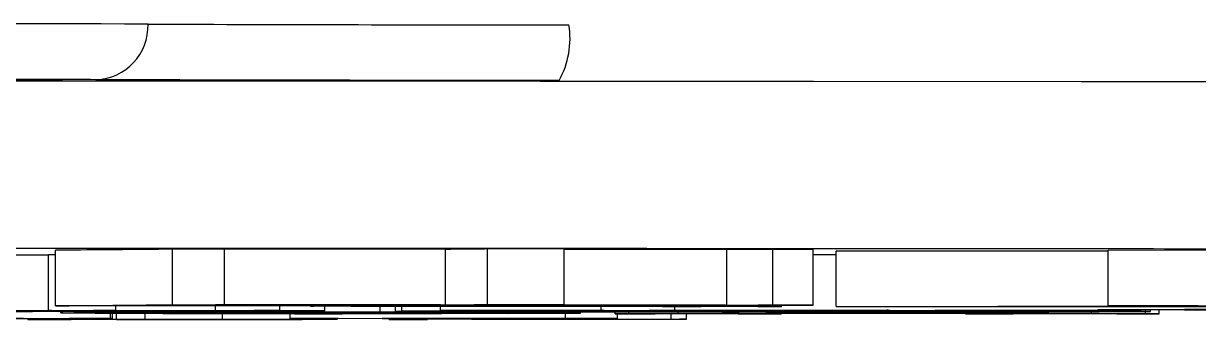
# Model space of a CAD drawing. Header units: millimetres. Extents: x 2278 to 4715, y 679 to 2402.
# Drawn here: x 3346.52 to 3367.66, y 863.59 to 868.92 of the extents above; entities that cross this region are included whole.
import ezdxf

# ---------------------------------------------------------------- set-up
doc = ezdxf.new("R2010")
doc.units = ezdxf.units.MM

msp = doc.modelspace()

# ---------------------------------------------------------------- linework, layer by layer
at = {"color": 7, "linetype": 'Continuous', "lineweight": 25}
for p, q in [((3350.137, 864.855), (3349.196, 864.857)), ((3349.196, 864.857), (3349.196, 863.857)), ((3354.115, 864.853), (3350.137, 864.855)), ((3350.137, 863.855), (3350.137, 864.855)), ((3354.115, 863.853), (3354.115, 864.853)), ((3356.247, 864.858), (3354.868, 864.86)), ((3354.868, 863.86), (3354.868, 864.86)), ((3356.247, 863.858), (3356.247, 864.858)), ((3359.172, 864.85), (3356.247, 864.852)), ((3360, 864.851), (3359.172, 864.85)), ((3359.172, 863.85), (3359.172, 864.85)), ((3360.729, 864.849), (3360, 864.851)), ((3360, 863.851), (3360, 864.851)), ((3360.729, 863.849), (3360.729, 864.849)), ((3346.971, 864.748), (3345.411, 864.748)), ((3347.095, 864.756), (3346.971, 864.756)), ((3346.971, 863.756), (3346.971, 864.756)), ((3347.095, 863.837), (3347.095, 864.837)), ((3361.141, 864.752), (3360.729, 864.752)), ((3361.141, 863.822), (3361.141, 864.822)), ((3370.1, 864.831), (3366.032, 864.837)), ((3366.032, 863.837), (3366.032, 864.837)), ((3348.215, 863.837), (3347.095, 863.837)), ((3348.185, 863.755), (3348.185, 863.837)), ((3348.434, 863.839), (3348.215, 863.837)), ((3352.479, 863.838), (3348.434, 863.839)), ((3349.22, 863.847), (3348.526, 863.84)), ((3348.526, 863.84), (3352.571, 863.838)), ((3349.196, 863.857), (3350.137, 863.855)), ((3353.265, 863.845), (3349.22, 863.847)), ((3349.977, 863.854), (3349.312, 863.848)), ((3349.312, 863.848), (3353.357, 863.846)), ((3349.976, 863.754), (3349.976, 863.839)), ((3354.023, 863.852), (3349.977, 863.854)), ((3350.137, 863.855), (3354.115, 863.853)), ((3351.132, 863.753), (3351.132, 863.838)), ((3351.681, 863.838), (3351.681, 863.83)), ((3351.737, 863.831), (3352.479, 863.838)), ((3351.737, 863.831), (3351.737, 863.838)), ((3351.941, 863.744), (3351.941, 863.838)), ((3352.571, 863.838), (3353.265, 863.845)), ((3352.571, 863.845), (3352.571, 863.838)), ((3353.422, 863.837), (3352.726, 863.831)), ((3358.104, 863.824), (3352.844, 863.827)), ((3352.935, 863.723), (3352.935, 863.827)), ((3353.212, 863.733), (3353.212, 863.827)), ((3353.328, 863.742), (3353.328, 863.827)), ((3353.357, 863.846), (3354.023, 863.852)), ((3353.357, 863.852), (3353.357, 863.846)), ((3353.365, 863.829), (3353.365, 863.837)), ((3353.365, 863.829), (3358.019, 863.826)), ((3357.603, 863.835), (3353.422, 863.837)), ((3354.208, 863.844), (3353.514, 863.838)), ((3353.514, 863.838), (3357.696, 863.836)), ((3354.021, 863.752), (3354.021, 863.826)), ((3358.389, 863.842), (3354.208, 863.844)), ((3354.965, 863.851), (3354.3, 863.845)), ((3354.3, 863.845), (3358.482, 863.843)), ((3354.868, 863.86), (3356.247, 863.858)), ((3359.147, 863.849), (3354.965, 863.851)), ((3355.597, 863.857), (3355.058, 863.852)), ((3355.058, 863.852), (3359.172, 863.85)), ((3356.247, 863.858), (3355.597, 863.857)), ((3356.911, 863.756), (3356.911, 863.825)), ((3357.418, 863.833), (3357.603, 863.835)), ((3357.418, 863.833), (3357.418, 863.835)), ((3358.538, 863.834), (3357.418, 863.833)), ((3357.696, 863.843), (3357.696, 863.836)), ((3357.696, 863.836), (3358.389, 863.842)), ((3358.019, 863.826), (3358.019, 863.834)), ((3358.24, 863.755), (3358.24, 863.834)), ((3358.482, 863.85), (3358.482, 863.843)), ((3358.482, 863.843), (3359.147, 863.849)), ((3359.172, 863.85), (3360, 863.851)), ((3359.586, 863.833), (3359.922, 863.833)), ((3360, 863.851), (3360.729, 863.849)), ((3360.729, 863.849), (3360.012, 863.848)), ((3360.154, 863.826), (3360.154, 863.848)), ((3361.19, 863.821), (3361.141, 863.822)), ((3366.175, 863.836), (3366.032, 863.837)), ((3366.032, 863.837), (3370.1, 863.831)), ((3369.856, 863.83), (3367.652, 863.834)), ((3343.33, 863.745), (3350.323, 863.745)), ((3345.006, 863.748), (3347.029, 863.748)), ((3349.976, 863.748), (3345.122, 863.748)), ((3346.624, 863.744), (3345.237, 863.744)), ((3345.665, 863.608), (3348.087, 863.609)), ((3346.682, 863.73), (3345.989, 863.73)), ((3346.335, 863.741), (3346.624, 863.744)), ((3347.374, 863.591), (3346.522, 863.607)), ((3346.598, 863.59), (3346.598, 863.605)), ((3346.634, 863.589), (3346.598, 863.59)), ((3346.598, 863.59), (3346.958, 863.59)), ((3346.624, 863.741), (3350.207, 863.741)), ((3351.941, 863.591), (3346.634, 863.589)), ((3348.069, 863.74), (3346.682, 863.74)), ((3346.682, 863.74), (3346.682, 863.73)), ((3346.958, 863.59), (3346.958, 863.599)), ((3346.971, 863.756), (3348.185, 863.755)), ((3347.193, 863.708), (3347.193, 863.74)), ((3347.347, 863.607), (3348.198, 863.591)), ((3351.941, 863.744), (3347.722, 863.744)), ((3348.123, 863.608), (3347.763, 863.608)), ((3348.185, 863.755), (3347.78, 863.754)), ((3347.78, 863.754), (3347.78, 863.748)), ((3347.78, 863.748), (3349.976, 863.748)), ((3348.069, 863.73), (3348.069, 863.74)), ((3348.762, 863.731), (3348.069, 863.73)), ((3348.087, 863.609), (3348.087, 863.731)), ((3348.087, 863.609), (3348.123, 863.608)), ((3348.123, 863.608), (3348.123, 863.731)), ((3348.198, 863.591), (3348.198, 863.731)), ((3348.711, 863.591), (3348.711, 863.731)), ((3348.711, 863.591), (3350.102, 863.591)), ((3350.265, 863.74), (3348.762, 863.74)), ((3348.762, 863.74), (3348.762, 863.731)), ((3348.762, 863.73), (3348.762, 863.731)), ((3348.762, 863.73), (3348.762, 863.73)), ((3349.976, 863.748), (3349.976, 863.754)), ((3349.976, 863.754), (3351.132, 863.753)), ((3349.976, 863.746), (3349.976, 863.748)), ((3350.727, 863.747), (3349.976, 863.746)), ((3350.102, 863.591), (3350.102, 863.728)), ((3350.207, 863.741), (3350.207, 863.744)), ((3350.207, 863.741), (3350.612, 863.742)), ((3350.265, 863.731), (3350.265, 863.74)), ((3350.323, 863.745), (3350.323, 863.747)), ((3350.323, 863.745), (3351.016, 863.746)), ((3350.612, 863.742), (3350.612, 863.744)), ((3350.612, 863.742), (3351.421, 863.74)), ((3351.132, 863.753), (3350.67, 863.752)), ((3350.67, 863.752), (3350.672, 863.751)), ((3350.727, 863.747), (3350.727, 863.752)), ((3351.016, 863.746), (3351.016, 863.752)), ((3351.016, 863.746), (3351.941, 863.744)), ((3351.421, 863.74), (3351.016, 863.74)), ((3351.016, 863.74), (3351.016, 863.731)), ((3351.018, 863.73), (3351.018, 863.74)), ((3351.316, 863.61), (3351.316, 863.74)), ((3351.316, 863.61), (3356.272, 863.612)), ((3351.383, 863.609), (3351.316, 863.61)), ((3351.635, 863.609), (3351.383, 863.609)), ((3351.421, 863.74), (3351.421, 863.744)), ((3351.82, 863.724), (3351.82, 863.744)), ((3351.871, 863.695), (3351.871, 863.744)), ((3351.903, 863.595), (3352.172, 863.595)), ((3352.172, 863.595), (3351.941, 863.591)), ((3353.77, 863.593), (3352.181, 863.608)), ((3352.449, 863.706), (3352.449, 863.707)), ((3352.449, 863.707), (3356.542, 863.707)), ((3352.935, 863.706), (3352.449, 863.706)), ((3352.99, 863.609), (3353.679, 863.602)), ((3353.099, 863.592), (3353.099, 863.599)), ((3353.167, 863.591), (3353.099, 863.592)), ((3353.099, 863.592), (3353.402, 863.592)), ((3358.324, 863.593), (3353.167, 863.591)), ((3353.27, 863.733), (3353.212, 863.733)), ((3353.848, 863.741), (3353.328, 863.742)), ((3353.328, 863.742), (3356.969, 863.742)), ((3354.772, 863.61), (3353.356, 863.61)), ((3353.402, 863.592), (3353.402, 863.596)), ((3353.679, 863.602), (3353.679, 863.61)), ((3353.679, 863.602), (3355.145, 863.603)), ((3353.732, 863.723), (3353.732, 863.741)), ((3355.211, 863.602), (3353.745, 863.601)), ((3353.745, 863.601), (3354.579, 863.593)), ((3353.905, 863.698), (3353.905, 863.704)), ((3354.484, 863.728), (3353.964, 863.73)), ((3353.964, 863.73), (3359.396, 863.73)), ((3354.484, 863.751), (3354.021, 863.752)), ((3354.021, 863.752), (3356.969, 863.752)), ((3355.12, 863.752), (3354.484, 863.751)), ((3354.579, 863.593), (3354.579, 863.602)), ((3354.61, 863.724), (3355.248, 863.716)), ((3355.248, 863.716), (3354.762, 863.716)), ((3356.969, 863.752), (3355.12, 863.752)), ((3355.122, 863.593), (3355.122, 863.602)), ((3355.122, 863.593), (3356.436, 863.593)), ((3357.373, 863.741), (3355.235, 863.741)), ((3355.248, 863.741), (3355.248, 863.716)), ((3355.248, 863.704), (3355.248, 863.695)), ((3355.883, 863.605), (3355.818, 863.606)), ((3355.818, 863.606), (3356.12, 863.606)), ((3365.869, 863.729), (3355.871, 863.729)), ((3356.12, 863.606), (3356.775, 863.6)), ((3356.542, 863.706), (3356.138, 863.706)), ((3356.272, 863.612), (3356.272, 863.706)), ((3356.272, 863.612), (3357.205, 863.608)), ((3356.333, 863.735), (3359.396, 863.735)), ((3356.795, 863.734), (3356.333, 863.735)), ((3356.472, 863.6), (3356.428, 863.6)), ((3356.436, 863.593), (3356.436, 863.6)), ((3356.775, 863.6), (3356.472, 863.6)), ((3356.542, 863.707), (3356.542, 863.729)), ((3356.542, 863.707), (3356.542, 863.706)), ((3357.431, 863.734), (3356.795, 863.734)), ((3356.911, 863.756), (3358.24, 863.755)), ((3356.969, 863.742), (3356.969, 863.752)), ((3357.205, 863.608), (3356.975, 863.608)), ((3357.166, 863.695), (3357.166, 863.729)), ((3357.166, 863.694), (3357.166, 863.695)), ((3357.166, 863.695), (3357.408, 863.695)), ((3360.159, 863.694), (3357.166, 863.694)), ((3357.205, 863.608), (3357.205, 863.694)), ((3357.408, 863.695), (3357.408, 863.729)), ((3359.396, 863.734), (3357.431, 863.734)), ((3358.24, 863.755), (3357.778, 863.754)), ((3357.778, 863.754), (3357.778, 863.752)), ((3357.778, 863.752), (3362.112, 863.752)), ((3362.112, 863.752), (3357.778, 863.752)), ((3357.778, 863.752), (3357.778, 863.749)), ((3357.778, 863.749), (3362.112, 863.749)), ((3362.112, 863.748), (3357.778, 863.748)), ((3357.778, 863.748), (3357.778, 863.745)), ((3357.778, 863.745), (3362.112, 863.745)), ((3362.112, 863.744), (3357.778, 863.744)), ((3357.778, 863.744), (3357.778, 863.742)), ((3357.778, 863.742), (3362.112, 863.742)), ((3358.172, 863.598), (3358.172, 863.694)), ((3358.172, 863.598), (3358.447, 863.598)), ((3358.298, 863.697), (3358.298, 863.729)), ((3358.298, 863.697), (3361.451, 863.724)), ((3358.447, 863.598), (3358.324, 863.593)), ((3361.534, 863.741), (3358.414, 863.741)), ((3358.447, 863.598), (3358.447, 863.694)), ((3359.917, 863.705), (3359.188, 863.698)), ((3359.338, 863.74), (3359.338, 863.741)), ((3359.338, 863.74), (3360.667, 863.739)), ((3359.396, 863.73), (3359.396, 863.734)), ((3363.551, 863.705), (3359.917, 863.705)), ((3359.917, 863.695), (3359.917, 863.705)), ((3359.917, 863.695), (3360.159, 863.695)), ((3361.774, 863.721), (3360.078, 863.706)), ((3360.078, 863.706), (3363.471, 863.706)), ((3360.667, 863.739), (3360.147, 863.738)), ((3360.147, 863.738), (3360.147, 863.735)), ((3360.147, 863.735), (3361.708, 863.735)), ((3363.441, 863.734), (3360.147, 863.734)), ((3360.147, 863.734), (3360.147, 863.73)), ((3360.147, 863.73), (3363.788, 863.73)), ((3360.159, 863.695), (3360.159, 863.705)), ((3360.159, 863.695), (3360.159, 863.694)), ((3360.667, 863.739), (3360.667, 863.741)), ((3361.451, 863.724), (3361.451, 863.729)), ((3361.451, 863.724), (3362.661, 863.724)), ((3361.708, 863.735), (3361.708, 863.744)), ((3361.708, 863.735), (3362.401, 863.736)), ((3361.855, 863.721), (3361.774, 863.721)), ((3363.471, 863.706), (3361.855, 863.721)), ((3366.62, 863.741), (3361.881, 863.741)), ((3362.054, 863.756), (3363.384, 863.755)), ((3362.112, 863.749), (3362.112, 863.752)), ((3362.112, 863.745), (3362.112, 863.748)), ((3362.112, 863.742), (3362.112, 863.744)), ((3362.401, 863.736), (3363.441, 863.734)), ((3362.661, 863.724), (3362.661, 863.729)), ((3362.661, 863.724), (3365.733, 863.697)), ((3363.384, 863.755), (3362.921, 863.754)), ((3362.921, 863.754), (3362.921, 863.752)), ((3362.921, 863.752), (3364.251, 863.752)), ((3366.1, 863.752), (3362.921, 863.752)), ((3362.921, 863.752), (3362.921, 863.742)), ((3362.921, 863.742), (3364.308, 863.742)), ((3363.468, 863.695), (3363.468, 863.705)), ((3363.468, 863.694), (3363.468, 863.695)), ((3363.468, 863.695), (3363.791, 863.695)), ((3366.947, 863.694), (3363.468, 863.694)), ((3364.357, 863.697), (3363.551, 863.705)), ((3363.788, 863.73), (3363.788, 863.741)), ((3363.788, 863.73), (3364.655, 863.731)), ((3363.791, 863.695), (3363.791, 863.703)), ((3364.251, 863.752), (3365.002, 863.754)), ((3364.308, 863.742), (3364.308, 863.752)), ((3364.308, 863.742), (3365.291, 863.744)), ((3364.655, 863.731), (3365.869, 863.729)), ((3365.002, 863.754), (3366.1, 863.752)), ((3365.291, 863.744), (3365.291, 863.752)), ((3365.291, 863.744), (3366.62, 863.741)), ((3365.733, 863.697), (3365.733, 863.729)), ((3366.1, 863.752), (3366.1, 863.764)), ((3366.62, 863.741), (3366.62, 863.762)), ((3366.704, 863.695), (3366.704, 863.762)), ((3366.704, 863.695), (3366.947, 863.695)), ((3366.793, 863.736), (3366.793, 863.762)), ((3366.793, 863.736), (3366.793, 863.735)), ((3366.947, 863.695), (3366.947, 863.761)), ((3366.947, 863.695), (3366.947, 863.694))]:
    msp.add_line(p, q, dxfattribs=at)
at = {"color": 7, "linetype": 'Continuous', "lineweight": 25, "flags": 128}
for points in [[(3370.256, 867.87), (3365.552, 867.874), (3360.73, 867.877), (3355.816, 867.879), (3350.833, 867.881), (3345.806, 867.882), (3340.76, 867.882), (3335.72, 867.882), (3330.712, 867.88), (3325.76, 867.878), (3320.889, 867.875)], [(3345.699, 867.914), (3346.525, 867.911), (3347.044, 867.909), (3347.222, 867.906)], [(3347.222, 867.906), (3347.044, 867.903), (3346.525, 867.9), (3345.699, 867.898)], [(3365.845, 863.767), (3366.03, 863.769), (3366.569, 863.772), (3367.408, 863.774), (3368.465, 863.775), (3369.637, 863.775), (3370.809, 863.775), (3371.866, 863.774), (3372.705, 863.772), (3373.243, 863.769), (3373.429, 863.767), (3373.243, 863.764), (3372.705, 863.762), (3371.866, 863.76), (3370.809, 863.759), (3369.637, 863.759), (3368.465, 863.759), (3367.408, 863.76), (3366.569, 863.762), (3366.03, 863.764), (3365.845, 863.767)], [(3366.665, 863.767), (3366.845, 863.769), (3367.361, 863.771), (3368.151, 863.772), (3369.121, 863.773), (3370.153, 863.773), (3371.122, 863.772), (3371.913, 863.771), (3372.429, 863.769), (3372.608, 863.767), (3372.429, 863.765), (3371.913, 863.763), (3371.122, 863.761), (3370.153, 863.761), (3369.121, 863.761), (3368.151, 863.761), (3367.361, 863.763), (3366.845, 863.765), (3366.665, 863.767)]]:
    msp.add_lwpolyline(points, dxfattribs=at)
at = {"color": 7, "linetype": 'Continuous', "lineweight": 25}
for centre, radius, start, end in [((3342.022, -1123.392), 1992.314, 89.806162, 90.193839), ((3347.792, 868.88), 0.971, 272.0036, 1.8174), ((3355.895, 2743.983), 1875.085, 269.782038, 270.013422), ((3354.792, 868.656), 1.561, 330.8519, 8.9032)]:
    msp.add_arc(centre, radius, start, end, dxfattribs=at)
for points, knots in [([(3347.826, 867.91), (3347.562, 867.912), (3347.02, 867.914), (3345.602, 867.917), (3343.886, 867.919), (3342.022, 867.919), (3340.157, 867.919), (3338.441, 867.917), (3337.023, 867.914), (3336.482, 867.912), (3336.218, 867.91)], [0, 0, 0, 0, 0.122089, 0.25, 0.377911, 0.5, 0.622089, 0.75, 0.877911, 1, 1, 1, 1]), ([(3356.155, 867.896), (3355.252, 867.896), (3353.415, 867.897), (3351.002, 867.9), (3349.012, 867.905), (3348.217, 867.909), (3347.826, 867.91)], [0, 0, 0, 0, 0.245796, 0.5, 0.754204, 1, 1, 1, 1]), ([(3273.576, 864.732), (3273.624, 864.736), (3273.73, 864.744), (3274.6, 864.756), (3276.081, 864.77), (3278.256, 864.784), (3281.087, 864.797), (3284.601, 864.81), (3288.755, 864.822), (3293.498, 864.833), (3298.76, 864.843), (3304.452, 864.852), (3310.474, 864.86), (3316.697, 864.866), (3323.063, 864.87), (3329.415, 864.874), (3335.754, 864.875), (3342.022, 864.876), (3348.289, 864.875), (3354.628, 864.874), (3360.98, 864.87), (3367.346, 864.866), (3373.569, 864.86), (3379.592, 864.852), (3385.284, 864.843), (3390.545, 864.833), (3395.288, 864.822), (3399.442, 864.81), (3402.956, 864.797), (3405.787, 864.784), (3407.962, 864.77), (3409.443, 864.756), (3410.315, 864.744), (3410.421, 864.736), (3410.469, 864.732)], [0, 0, 0, 0, 0.023828, 0.053273, 0.084485, 0.115699, 0.147957, 0.180726, 0.213842, 0.247136, 0.28043, 0.313546, 0.346314, 0.378573, 0.409785, 0.440999, 0.470442, 0.499888, 0.529332, 0.558778, 0.58999, 0.621203, 0.653462, 0.68623, 0.719347, 0.752641, 0.785934, 0.819051, 0.851819, 0.884078, 0.915289, 0.946503, 0.975948, 1, 1, 1, 1]), ([(3349.196, 864.857), (3349.065, 864.855), (3348.69, 864.851), (3348.001, 864.845), (3347.397, 864.84), (3347.095, 864.837)], [0, 0, 0, 0, 0.212583, 0.606196, 1, 1, 1, 1]), ([(3354.868, 864.86), (3354.805, 864.86), (3354.68, 864.858), (3354.431, 864.856), (3354.237, 864.854), (3354.115, 864.853)], [0, 0, 0, 0, 0.272745, 0.545491, 1, 1, 1, 1]), ([(3366.032, 864.823), (3365.146, 864.823), (3363.552, 864.822), (3361.882, 864.822), (3361.141, 864.822)], [0, 0, 0, 0, 0.55606, 1, 1, 1, 1]), ([(3347.095, 863.837), (3347.26, 863.838), (3347.731, 863.842), (3348.452, 863.849), (3348.948, 863.854), (3349.196, 863.857)], [0, 0, 0, 0, 0.212581, 0.606192, 1, 1, 1, 1]), ([(3352.844, 863.827), (3352.648, 863.827), (3352.325, 863.827), (3351.945, 863.828), (3351.736, 863.829), (3351.656, 863.83), (3351.706, 863.83), (3351.737, 863.831)], [0, 0, 0, 0, 0.2631806, 0.4361155, 0.6100885, 0.7625762, 1, 1, 1, 1]), ([(3352.726, 863.831), (3352.699, 863.83), (3352.67, 863.83), (3352.712, 863.83), (3352.714, 863.83)], [0, 0, 0, 0, 0.932699, 1, 1, 1, 1]), ([(3352.768, 863.829), (3352.806, 863.829), (3352.895, 863.829), (3353.114, 863.829), (3353.283, 863.829), (3353.365, 863.829)], [0, 0, 0, 0, 0.272877, 0.648333, 1, 1, 1, 1]), ([(3354.115, 863.853), (3354.189, 863.853), (3354.337, 863.855), (3354.591, 863.857), (3354.761, 863.859), (3354.868, 863.86)], [0, 0, 0, 0, 0.2727442, 0.5454921, 1, 1, 1, 1]), ([(3358.019, 863.826), (3358.11, 863.826), (3358.274, 863.826), (3358.502, 863.826), (3358.681, 863.827), (3358.94, 863.828), (3359.155, 863.83), (3359.418, 863.832), (3359.586, 863.833)], [0, 0, 0, 0, 0.07162, 0.129699, 0.187858, 0.251244, 0.523134, 1, 1, 1, 1]), ([(3360.154, 863.826), (3359.99, 863.825), (3359.711, 863.825), (3359.125, 863.824), (3358.594, 863.824), (3358.246, 863.824), (3358.104, 863.824)], [0, 0, 0, 0, 0.312528, 0.530177, 0.809183, 1, 1, 1, 1]), ([(3360.012, 863.848), (3359.864, 863.847), (3359.567, 863.844), (3359.058, 863.839), (3358.732, 863.836), (3358.538, 863.834)], [0, 0, 0, 0, 0.289148, 0.578294, 1, 1, 1, 1]), ([(3359.922, 863.833), (3359.853, 863.832), (3359.719, 863.831), (3359.583, 863.829), (3359.688, 863.827), (3359.946, 863.826), (3360.124, 863.826), (3360.154, 863.826)], [0, 0, 0, 0, 0.2884014, 0.5546776, 0.7569491, 0.9590558, 1, 1, 1, 1]), ([(3361.141, 863.822), (3361.81, 863.822), (3363.063, 863.822), (3364.878, 863.822), (3366.922, 863.824), (3368.578, 863.827), (3369.528, 863.83), (3369.856, 863.83)], [0, 0, 0, 0, 0.198997, 0.37265, 0.545625, 0.843257, 1, 1, 1, 1]), ([(3370.704, 863.829), (3370.281, 863.828), (3369.214, 863.825), (3366.991, 863.822), (3364.051, 863.821), (3362.142, 863.821), (3361.19, 863.821)], [0, 0, 0, 0, 0.185716, 0.467958, 0.734859, 1, 1, 1, 1]), ([(3367.652, 863.834), (3367.515, 863.834), (3367.241, 863.834), (3366.753, 863.835), (3366.387, 863.835), (3366.175, 863.836)], [0, 0, 0, 0, 0.296385, 0.592978, 1, 1, 1, 1]), ([(3346.522, 863.607), (3346.509, 863.607), (3346.49, 863.607), (3346.408, 863.607), (3346.313, 863.608), (3346.175, 863.608), (3346.071, 863.608), (3346.01, 863.608)], [0, 0, 0, 0, 0.282665, 0.424863, 0.567605, 0.744514, 1, 1, 1, 1]), ([(3347.722, 863.744), (3347.599, 863.744), (3347.353, 863.743), (3346.979, 863.742), (3346.764, 863.741), (3346.624, 863.741)], [0, 0, 0, 0, 0.259762, 0.519402, 1, 1, 1, 1]), ([(3346.958, 863.59), (3347.046, 863.59), (3347.171, 863.59), (3347.304, 863.59), (3347.362, 863.591), (3347.385, 863.591), (3347.377, 863.591), (3347.374, 863.591)], [0, 0, 0, 0, 0.36734, 0.515297, 0.663697, 0.845087, 1, 1, 1, 1]), ([(3347.027, 863.749), (3347.027, 863.75), (3347.025, 863.751), (3347.017, 863.753), (3346.988, 863.755), (3346.971, 863.756)], [0, 0, 0, 0, 0.1670531, 0.5016287, 1, 1, 1, 1]), ([(3347.193, 863.708), (3347.222, 863.71), (3347.295, 863.714), (3348.049, 863.718), (3349.2, 863.722), (3350.278, 863.723), (3351.2, 863.724), (3351.717, 863.724), (3351.82, 863.724)], [0, 0, 0, 0, 0.211208, 0.543916, 0.70607, 0.836311, 0.967456, 1, 1, 1, 1]), ([(3351.865, 863.694), (3351.278, 863.694), (3350.285, 863.694), (3349.112, 863.696), (3348.077, 863.699), (3347.342, 863.703), (3347.239, 863.707), (3347.193, 863.708)], [0, 0, 0, 0, 0.187422, 0.316972, 0.445984, 0.752119, 1, 1, 1, 1]), ([(3347.763, 863.608), (3347.69, 863.608), (3347.577, 863.608), (3347.448, 863.608), (3347.373, 863.608), (3347.339, 863.607), (3347.344, 863.607), (3347.347, 863.607)], [0, 0, 0, 0, 0.311431, 0.483158, 0.654996, 0.813001, 1, 1, 1, 1]), ([(3348.198, 863.591), (3348.208, 863.591), (3348.225, 863.591), (3348.301, 863.591), (3348.412, 863.591), (3348.554, 863.591), (3348.66, 863.591), (3348.711, 863.591)], [0, 0, 0, 0, 0.226887, 0.389122, 0.551824, 0.783972, 1, 1, 1, 1]), ([(3351.769, 863.723), (3351.531, 863.723), (3351.058, 863.723), (3350.307, 863.722), (3349.502, 863.719), (3348.864, 863.716), (3348.577, 863.712), (3348.55, 863.71), (3348.536, 863.708)], [0, 0, 0, 0, 0.087728, 0.173959, 0.328461, 0.554861, 0.777023, 1, 1, 1, 1]), ([(3348.536, 863.708), (3348.565, 863.707), (3348.624, 863.704), (3349.079, 863.7), (3349.613, 863.698), (3350.31, 863.696), (3351.069, 863.695), (3351.616, 863.695), (3351.871, 863.695)], [0, 0, 0, 0, 0.254742, 0.50973, 0.682774, 0.792634, 0.903219, 1, 1, 1, 1]), ([(3348.762, 863.73), (3348.929, 863.73), (3349.258, 863.73), (3349.644, 863.73), (3349.918, 863.73), (3350.059, 863.73), (3350.162, 863.73), (3350.223, 863.73), (3350.258, 863.731), (3350.263, 863.731), (3350.265, 863.731)], [0, 0, 0, 0, 0.291265, 0.577908, 0.673859, 0.770575, 0.821169, 0.872133, 0.929983, 1, 1, 1, 1]), ([(3350.034, 863.728), (3349.999, 863.728), (3349.934, 863.729), (3349.635, 863.729), (3349.238, 863.73), (3348.917, 863.73), (3348.762, 863.73)], [0, 0, 0, 0, 0.215567, 0.407136, 0.716043, 1, 1, 1, 1]), ([(3351.016, 863.731), (3351.014, 863.73), (3351.009, 863.73), (3350.828, 863.729), (3350.509, 863.728), (3350.212, 863.728), (3350.034, 863.728)], [0, 0, 0, 0, 0.273904, 0.481798, 0.689877, 1, 1, 1, 1]), ([(3350.102, 863.591), (3350.349, 863.591), (3350.825, 863.591), (3351.373, 863.592), (3351.742, 863.594), (3351.844, 863.595), (3351.903, 863.595)], [0, 0, 0, 0, 0.254501, 0.491089, 0.704746, 1, 1, 1, 1]), ([(3350.679, 863.749), (3350.684, 863.749), (3350.692, 863.748), (3350.715, 863.748), (3350.727, 863.747)], [0, 0, 0, 0, 0.499804, 1, 1, 1, 1]), ([(3352.181, 863.608), (3352.165, 863.608), (3352.14, 863.609), (3352.059, 863.609), (3351.961, 863.609), (3351.813, 863.609), (3351.704, 863.609), (3351.635, 863.609)], [0, 0, 0, 0, 0.243865, 0.391737, 0.541046, 0.710969, 1, 1, 1, 1]), ([(3354.762, 863.716), (3354.555, 863.717), (3354.252, 863.719), (3353.478, 863.721), (3352.686, 863.723), (3352.069, 863.723), (3351.769, 863.723)], [0, 0, 0, 0, 0.421189, 0.615596, 0.812628, 1, 1, 1, 1]), ([(3351.82, 863.724), (3351.958, 863.724), (3352.219, 863.724), (3352.591, 863.724), (3352.819, 863.724), (3352.935, 863.723)], [0, 0, 0, 0, 0.356459, 0.6762528, 1, 1, 1, 1]), ([(3354.04, 863.695), (3353.761, 863.695), (3353.188, 863.694), (3352.393, 863.694), (3351.952, 863.694), (3351.865, 863.694)], [0, 0, 0, 0, 0.432658, 0.887677, 1, 1, 1, 1]), ([(3351.871, 863.695), (3352.21, 863.695), (3352.723, 863.695), (3353.341, 863.696), (3353.7, 863.696), (3353.854, 863.697), (3353.892, 863.698), (3353.905, 863.698)], [0, 0, 0, 0, 0.362877, 0.547963, 0.734409, 0.906428, 1, 1, 1, 1]), ([(3352.935, 863.723), (3353, 863.723), (3353.13, 863.723), (3353.39, 863.723), (3353.595, 863.723), (3353.732, 863.723)], [0, 0, 0, 0, 0.251708, 0.503436, 1, 1, 1, 1]), ([(3353.905, 863.704), (3353.899, 863.704), (3353.888, 863.705), (3353.752, 863.705), (3353.553, 863.706), (3353.267, 863.706), (3353.05, 863.706), (3352.935, 863.706)], [0, 0, 0, 0, 0.2578562, 0.4223337, 0.5883002, 0.7795784, 1, 1, 1, 1]), ([(3353.356, 863.61), (3353.278, 863.61), (3353.16, 863.61), (3353.039, 863.609), (3352.982, 863.609), (3352.971, 863.609), (3352.984, 863.609), (3352.99, 863.609)], [0, 0, 0, 0, 0.339866, 0.516986, 0.694619, 0.862206, 1, 1, 1, 1]), ([(3353.212, 863.733), (3353.809, 863.734), (3354.84, 863.735), (3356.303, 863.738), (3356.978, 863.74), (3357.373, 863.741)], [0, 0, 0, 0, 0.36202, 0.6263638, 1, 1, 1, 1]), ([(3358.414, 863.741), (3358.012, 863.74), (3357.004, 863.737), (3355.118, 863.734), (3353.717, 863.733), (3353.27, 863.733)], [0, 0, 0, 0, 0.3105248, 0.7800713, 1, 1, 1, 1]), ([(3353.402, 863.592), (3353.492, 863.592), (3353.617, 863.592), (3353.738, 863.592), (3353.787, 863.592), (3353.79, 863.593), (3353.775, 863.593), (3353.77, 863.593)], [0, 0, 0, 0, 0.37884, 0.527566, 0.676229, 0.889817, 1, 1, 1, 1]), ([(3353.732, 863.723), (3353.862, 863.723), (3354.117, 863.723), (3354.422, 863.723), (3354.549, 863.724), (3354.61, 863.724)], [0, 0, 0, 0, 0.3565311, 0.6963223, 1, 1, 1, 1]), ([(3355.235, 863.741), (3355.068, 863.741), (3354.752, 863.741), (3354.287, 863.741), (3353.995, 863.741), (3353.848, 863.741)], [0, 0, 0, 0, 0.35686, 0.67714, 1, 1, 1, 1]), ([(3354.685, 863.696), (3354.614, 863.696), (3354.45, 863.696), (3354.217, 863.696), (3354.094, 863.695), (3354.04, 863.695)], [0, 0, 0, 0, 0.301306, 0.696717, 1, 1, 1, 1]), ([(3355.871, 863.729), (3355.704, 863.729), (3355.388, 863.729), (3354.923, 863.729), (3354.631, 863.729), (3354.484, 863.728)], [0, 0, 0, 0, 0.35686, 0.67714, 1, 1, 1, 1]), ([(3354.579, 863.593), (3354.598, 863.593), (3354.629, 863.593), (3354.729, 863.593), (3354.848, 863.593), (3354.984, 863.593), (3355.08, 863.593), (3355.122, 863.593)], [0, 0, 0, 0, 0.271137, 0.427796, 0.584166, 0.818016, 1, 1, 1, 1]), ([(3355.248, 863.695), (3355.204, 863.695), (3355.116, 863.696), (3354.954, 863.696), (3354.804, 863.696), (3354.705, 863.696), (3354.685, 863.696)], [0, 0, 0, 0, 0.252541, 0.505388, 0.89895, 1, 1, 1, 1]), ([(3356.975, 863.608), (3356.786, 863.609), (3356.406, 863.609), (3355.766, 863.61), (3355.179, 863.611), (3354.882, 863.611), (3354.772, 863.61)], [0, 0, 0, 0, 0.324948, 0.652823, 0.870839, 1, 1, 1, 1]), ([(3355.145, 863.603), (3355.277, 863.603), (3355.489, 863.603), (3355.739, 863.603), (3355.874, 863.604), (3355.942, 863.604), (3355.92, 863.605), (3355.888, 863.605), (3355.883, 863.605)], [0, 0, 0, 0, 0.2467259, 0.3998867, 0.5540311, 0.6957626, 0.9510683, 1, 1, 1, 1]), ([(3356.428, 863.6), (3356.375, 863.6), (3356.295, 863.601), (3356.053, 863.602), (3355.813, 863.602), (3355.517, 863.602), (3355.323, 863.602), (3355.211, 863.602)], [0, 0, 0, 0, 0.333895, 0.499037, 0.66578, 0.808284, 1, 1, 1, 1]), ([(3356.138, 863.706), (3356.004, 863.706), (3355.781, 863.706), (3355.514, 863.706), (3355.343, 863.705), (3355.257, 863.705), (3355.251, 863.704), (3355.248, 863.704)], [0, 0, 0, 0, 0.277602, 0.465557, 0.653489, 0.849158, 1, 1, 1, 1]), ([(3356.436, 863.593), (3356.726, 863.593), (3357.227, 863.594), (3357.743, 863.595), (3358.054, 863.596), (3358.129, 863.597), (3358.172, 863.598)], [0, 0, 0, 0, 0.295552, 0.509146, 0.721996, 1, 1, 1, 1]), ([(3356.969, 863.752), (3356.967, 863.753), (3356.964, 863.754), (3356.95, 863.755), (3356.926, 863.756), (3356.911, 863.756)], [0, 0, 0, 0, 0.279578, 0.559168, 1, 1, 1, 1]), ([(3357.408, 863.695), (3357.532, 863.695), (3357.742, 863.695), (3357.998, 863.695), (3358.183, 863.696), (3358.258, 863.696), (3358.29, 863.697), (3358.298, 863.697)], [0, 0, 0, 0, 0.268165, 0.456817, 0.645375, 0.906381, 1, 1, 1, 1]), ([(3359.188, 863.698), (3359.178, 863.698), (3359.157, 863.698), (3359.123, 863.698), (3359.114, 863.697), (3359.107, 863.697)], [0, 0, 0, 0, 0.25022, 0.500508, 1, 1, 1, 1]), ([(3359.107, 863.697), (3359.116, 863.697), (3359.13, 863.696), (3359.209, 863.696), (3359.306, 863.695), (3359.46, 863.695), (3359.67, 863.695), (3359.831, 863.695), (3359.917, 863.695)], [0, 0, 0, 0, 0.284135, 0.450473, 0.560568, 0.671794, 0.825494, 1, 1, 1, 1]), ([(3359.396, 863.735), (3359.394, 863.736), (3359.391, 863.737), (3359.374, 863.739), (3359.35, 863.74), (3359.338, 863.74)], [0, 0, 0, 0, 0.39313, 0.696516, 1, 1, 1, 1]), ([(3365.753, 863.734), (3365.142, 863.734), (3363.917, 863.736), (3362.41, 863.738), (3361.792, 863.74), (3361.534, 863.741)], [0, 0, 0, 0, 0.367157, 0.736287, 1, 1, 1, 1]), ([(3361.881, 863.741), (3362.369, 863.74), (3363.483, 863.738), (3365.321, 863.736), (3366.484, 863.736), (3366.793, 863.736)], [0, 0, 0, 0, 0.364385, 0.830851, 1, 1, 1, 1]), ([(3362.112, 863.752), (3362.111, 863.753), (3362.109, 863.754), (3362.096, 863.755), (3362.07, 863.756), (3362.054, 863.756)], [0, 0, 0, 0, 0.2708249, 0.5416574, 1, 1, 1, 1]), ([(3363.791, 863.695), (3363.878, 863.695), (3364.019, 863.695), (3364.187, 863.695), (3364.295, 863.695), (3364.367, 863.695), (3364.418, 863.696), (3364.431, 863.696), (3364.438, 863.696)], [0, 0, 0, 0, 0.25713, 0.418126, 0.515419, 0.613557, 0.771961, 1, 1, 1, 1]), ([(3364.438, 863.696), (3364.437, 863.696), (3364.435, 863.696), (3364.419, 863.697), (3364.382, 863.697), (3364.357, 863.697)], [0, 0, 0, 0, 0.25103, 0.502225, 1, 1, 1, 1]), ([(3365.733, 863.697), (3365.775, 863.697), (3365.859, 863.696), (3366.045, 863.695), (3366.305, 863.695), (3366.532, 863.695), (3366.666, 863.695), (3366.704, 863.695)], [0, 0, 0, 0, 0.25387, 0.509596, 0.715202, 0.920342, 1, 1, 1, 1]), ([(3366.793, 863.735), (3366.668, 863.735), (3366.417, 863.735), (3366.101, 863.735), (3365.876, 863.734), (3365.783, 863.734), (3365.758, 863.734), (3365.753, 863.734)], [0, 0, 0, 0, 0.282135, 0.566109, 0.757606, 0.950164, 1, 1, 1, 1])]:
    msp.add_open_spline(points, degree=3, knots=knots, dxfattribs=at)

doc.saveas('drawing.dxf')
